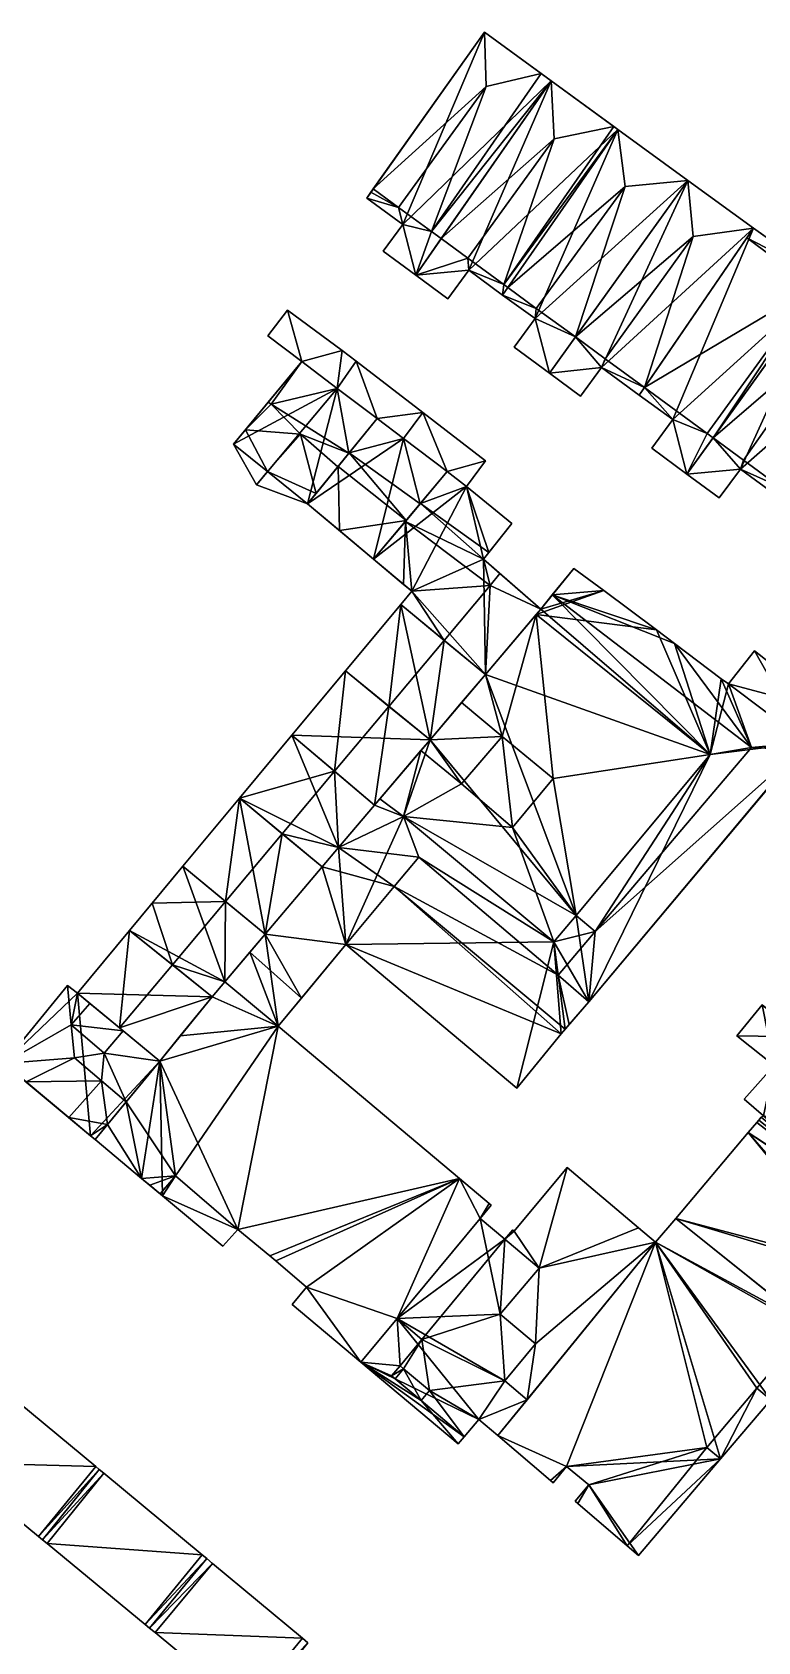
# Model space of a CAD drawing. Header units: inches. Extents: x 92123 to 92822, y 437993 to 438384.
# Drawn here: x 92317.2 to 92360.8, y 438286.9 to 438383.5 of the extents above; entities that cross this region are included whole.
import ezdxf

# ---------------------------------------------------------------- set-up
doc = ezdxf.new("R2010")
doc.units = ezdxf.units.IN
doc.header["$MEASUREMENT"] = 0
doc.layers.add('9200_4380_building', color=10, linetype='Continuous')

msp = doc.modelspace()

# ---------------------------------------------------------------- meshes
at = {"layer": '9200_4380_building'}
mesh = msp.add_polyface(dxfattribs=at)
corners = [(92341.178, 438371.555, 10.157), (92341.75, 438371.137, 10.157), (92348.352, 438380.619, 10.157), (92347.765, 438381.047, 10.157), (92337.672, 438374.123, 9.167), (92344.35, 438383.535, 10.132), (92344.35, 438383.535, -2.312), (92337.672, 438374.123, 10.049), (92337.28, 438373.57, -2.312), (92337.28, 438373.57, 9.167), (92337.528, 438373.919, 9.167), (92339.44, 438371.99, 9.167), (92339.44, 438371.99, -2.312), (92338.26, 438370.38, -2.312), (92338.26, 438370.38, 9.167), (92340.22, 438368.94, 9.167), (92340.22, 438368.94, -2.312), (92341.75, 438371.137, 9.167), (92348.352, 438380.619, -2.312), (92339.194, 438373.005, 9.167), (92339.194, 438373.005, 12.307), (92341.178, 438371.555, 9.167), (92344.455, 438380.278, 12.307)]
mesh.append_faces([[corners[k] for k in face] for face in [(21, 15, 17), (21, 11, 15), (15, 11, 14), (21, 19, 11), (4, 10, 19), (19, 9, 11), (10, 9, 19), (12, 18, 16), (8, 6, 12), (6, 18, 12), (16, 13, 12), (3, 5, 22), (22, 20, 0), (3, 22, 0), (22, 7, 20), (22, 5, 7), (0, 20, 19), (0, 19, 21), (1, 0, 17), (0, 21, 17), (20, 7, 19), (7, 4, 19), (6, 3, 18), (3, 2, 18), (5, 3, 6), (2, 1, 17), (2, 17, 18), (18, 17, 16), (16, 17, 15), (15, 14, 13), (15, 13, 16), (12, 13, 11), (13, 14, 11), (11, 9, 8), (11, 8, 12), (8, 4, 6), (8, 10, 4), (8, 9, 10), (4, 7, 5), (4, 5, 6), (3, 0, 2), (0, 1, 2)]])
mesh = msp.add_polyface(dxfattribs=at)
corners = [(92345.521, 438368.374, 10.157), (92345.755, 438368.203, 10.157), (92352.368, 438377.693, 10.157), (92352.134, 438377.864, 10.157), (92340.22, 438368.94, 9.167), (92341.75, 438371.137, 9.167), (92340.22, 438368.94, -2.246), (92341.75, 438371.137, 10.157), (92348.352, 438380.619, 10.157), (92348.352, 438380.619, -2.246), (92342.16, 438367.52, -2.246), (92342.16, 438367.52, 9.167), (92343.41, 438369.24, 9.167), (92343.41, 438369.24, -2.246), (92345.44, 438367.75, 9.167), (92345.44, 438367.75, -2.246), (92345.755, 438368.203, 9.167), (92352.368, 438377.693, -2.246), (92343.344, 438369.969, 9.167), (92343.344, 438369.969, 12.507), (92345.521, 438368.374, 9.167), (92348.536, 438377.123, 12.507), (92352.134, 438377.864, 10.157)]
mesh.append_faces([[corners[k] for k in face] for face in [(20, 14, 16), (18, 4, 12), (18, 12, 20), (20, 12, 14), (5, 4, 18), (4, 11, 12), (17, 15, 13), (17, 13, 9), (9, 13, 6), (6, 13, 10), (3, 8, 21), (21, 19, 0), (22, 21, 0), (21, 8, 7), (21, 7, 19), (0, 19, 18), (0, 18, 20), (1, 0, 20), (1, 20, 16), (19, 7, 18), (7, 5, 18), (9, 3, 17), (3, 2, 17), (8, 3, 9), (2, 1, 16), (2, 16, 17), (17, 16, 15), (15, 16, 14), (14, 12, 13), (14, 13, 15), (12, 11, 10), (12, 10, 13), (11, 4, 10), (4, 6, 10), (6, 5, 9), (5, 8, 9), (7, 8, 5), (4, 5, 6), (3, 0, 2), (0, 1, 2)]])
mesh = msp.add_polyface(dxfattribs=at)
corners = [(92352.8, 438374.276, 12.307), (92349.813, 438365.23, 10.157), (92356.579, 438374.624, 10.157), (92347.468, 438366.948, 12.307), (92345.44, 438367.75, 9.167), (92345.755, 438368.203, 9.167), (92345.44, 438367.75, -2.321), (92345.755, 438368.203, 10.157), (92352.368, 438377.693, 10.157), (92352.368, 438377.693, -2.321), (92347.39, 438366.33, -2.321), (92347.39, 438366.33, 9.167), (92346.13, 438364.61, 9.167), (92346.13, 438364.61, -2.321), (92348.25, 438363.06, 9.167), (92348.25, 438363.06, -2.321), (92349.813, 438365.23, 9.167), (92356.579, 438374.624, -2.321), (92356.579, 438374.624, 10.157), (92347.468, 438366.948, 9.167)]
mesh.append_faces([[corners[k] for k in face] for face in [(10, 17, 15), (6, 9, 10), (9, 17, 10), (15, 13, 10), (11, 12, 14), (19, 4, 11), (16, 11, 14), (5, 4, 19), (11, 16, 19), (18, 8, 0), (0, 8, 7), (0, 7, 3), (1, 3, 19), (1, 19, 16), (3, 7, 19), (7, 5, 19), (17, 9, 8), (17, 8, 18), (18, 1, 16), (18, 16, 17), (17, 16, 15), (15, 16, 14), (14, 12, 13), (14, 13, 15), (10, 13, 12), (10, 12, 11), (11, 4, 10), (4, 6, 10), (6, 5, 9), (5, 8, 9), (7, 8, 5), (4, 5, 6), (0, 3, 1), (0, 1, 2)]])
mesh = msp.add_polyface(dxfattribs=at)
corners = [(92351.39, 438363.4, 9.167), (92353.96, 438362.193, 9.167), (92351.612, 438363.913, 9.167), (92348.25, 438363.06, 9.167), (92350.13, 438361.68, 9.167), (92349.813, 438365.23, 9.167), (92353.65, 438361.74, 9.167), (92348.25, 438363.06, -2.321), (92349.813, 438365.23, 10.157), (92356.579, 438374.624, 10.157), (92356.579, 438374.624, -2.321), (92350.13, 438361.68, -2.321), (92351.39, 438363.4, -2.321), (92353.65, 438361.74, -2.321), (92360.51, 438371.76, -2.321), (92360.51, 438371.76, 10.157), (92353.96, 438362.193, 10.157), (92351.612, 438363.913, 12.507), (92356.884, 438371.256, 12.507)]
mesh.append_faces([[corners[k] for k in face] for face in [(14, 13, 12), (14, 12, 10), (10, 12, 7), (7, 12, 11), (15, 9, 18), (9, 8, 18), (8, 17, 18), (15, 18, 16), (18, 17, 16), (17, 8, 2), (8, 5, 2), (16, 17, 2), (16, 2, 1), (14, 10, 15), (10, 9, 15), (15, 16, 1), (15, 1, 14), (14, 1, 13), (13, 1, 6), (6, 0, 13), (0, 12, 13), (0, 4, 12), (4, 11, 12), (4, 3, 11), (3, 7, 11), (7, 5, 10), (5, 9, 10), (8, 9, 5), (3, 5, 7), (5, 0, 2), (0, 6, 1), (5, 3, 0), (3, 4, 0), (0, 1, 2)]])
mesh = msp.add_polyface(dxfattribs=at)
corners = [(92356.52, 438356.99, 9.167), (92358.087, 438359.17, 9.167), (92357.724, 438359.436, 9.167), (92353.96, 438362.193, 9.167), (92353.65, 438361.74, 9.167), (92355.66, 438360.27, 9.167), (92354.4, 438358.55, 9.167), (92353.65, 438361.74, -2.108), (92360.12, 438371.191, 12.207), (92360.51, 438371.76, 10.407), (92353.96, 438362.193, 12.207), (92360.51, 438371.76, -2.108), (92355.66, 438360.27, -2.108), (92354.4, 438358.55, -2.108), (92356.52, 438356.99, -2.108), (92364.9, 438368.65, -2.108), (92364.9, 438368.65, 10.307), (92358.087, 438359.17, 10.307), (92364.598, 438368.864, 10.407), (92357.724, 438359.436, 12.207), (92364.126, 438368.216, 12.207)]
mesh.append_faces([[corners[k] for k in face] for face in [(12, 15, 14), (7, 11, 12), (11, 15, 12), (14, 13, 12), (8, 10, 20), (10, 19, 20), (18, 9, 8), (18, 8, 20), (16, 20, 17), (16, 18, 20), (20, 19, 17), (19, 10, 3), (19, 3, 2), (17, 19, 2), (17, 2, 1), (9, 18, 11), (18, 16, 15), (18, 15, 11), (16, 17, 1), (16, 1, 15), (15, 1, 14), (14, 1, 0), (0, 6, 14), (6, 13, 14), (12, 13, 5), (13, 6, 5), (5, 4, 12), (4, 7, 12), (11, 7, 3), (11, 3, 9), (10, 8, 3), (3, 8, 9), (7, 4, 3), (5, 6, 0), (2, 3, 5), (2, 5, 0), (3, 4, 5), (0, 1, 2)]])
mesh = msp.add_polyface(dxfattribs=at)
corners = [(92356.52, 438356.99, 9.167), (92358.46, 438355.57, 9.167), (92359.73, 438357.29, 9.167), (92362.089, 438356.238, 9.167), (92359.907, 438357.837, 9.167), (92358.087, 438359.17, 9.167), (92362.05, 438355.59, 9.167), (92362.368, 438356.034, 9.167), (92356.52, 438356.99, -2.094), (92358.087, 438359.17, 10.307), (92364.9, 438368.65, 10.307), (92364.9, 438368.65, -2.094), (92358.46, 438355.57, -2.094), (92359.73, 438357.29, -2.094), (92362.05, 438355.59, -2.094), (92368.962, 438365.252, 10.751), (92362.368, 438356.034, 10.752), (92369.19, 438365.57, -2.094), (92369.19, 438365.57, 10.407), (92368.911, 438365.771, 10.407), (92359.907, 438357.837, 12.857), (92362.089, 438356.238, 10.407), (92365.072, 438365.179, 12.857), (92368.911, 438365.771, 10.407), (92368.911, 438365.771, 10.407)]
mesh.append_faces([[corners[k] for k in face] for face in [(22, 20, 21), (22, 21, 24), (17, 14, 13), (17, 13, 11), (11, 13, 8), (8, 13, 12), (24, 21, 15), (21, 16, 15), (18, 23, 15), (19, 10, 22), (22, 9, 20), (22, 10, 9), (21, 20, 4), (21, 4, 3), (16, 21, 7), (21, 3, 7), (20, 9, 4), (9, 5, 4), (11, 19, 17), (19, 18, 17), (10, 19, 11), (7, 18, 15), (7, 17, 18), (6, 14, 7), (14, 17, 7), (15, 16, 7), (6, 2, 13), (6, 13, 14), (2, 1, 12), (2, 12, 13), (1, 0, 8), (1, 8, 12), (8, 5, 11), (5, 10, 11), (9, 10, 5), (0, 5, 8), (3, 6, 7), (5, 2, 4), (3, 2, 6), (5, 0, 2), (2, 3, 4), (0, 1, 2)]])
mesh = msp.add_polyface(dxfattribs=at)
corners = [(92331.34, 438365.3, 0.496), (92333.37, 438363.76, 0.496), (92332.51, 438366.83, 0.496), (92335.51, 438362.14, 0.496), (92335.81, 438364.42, 0.496), (92336.65, 438363.78, 0.496), (92332.51, 438366.83, -2.433), (92333.37, 438363.76, -2.433), (92331.34, 438365.3, -2.433), (92335.81, 438364.42, -2.433), (92335.51, 438362.14, -2.433), (92336.65, 438363.78, -2.433)]
mesh.append_faces([[corners[k] for k in face] for face in [(9, 6, 2), (9, 2, 4), (11, 9, 4), (11, 4, 5), (5, 3, 11), (3, 10, 11), (3, 1, 10), (1, 7, 10), (1, 0, 7), (0, 8, 7), (6, 8, 0), (6, 0, 2), (11, 10, 9), (6, 9, 7), (9, 10, 7), (6, 7, 8), (3, 5, 4), (2, 1, 4), (1, 3, 4), (0, 1, 2)]])
mesh = msp.add_polyface(dxfattribs=at)
corners = [(92331.528, 438361.193, 7.482), (92329.986, 438359.648, 5.251), (92333.294, 438359.388, 7.111), (92331.36, 438361.317, 7.48), (92337.91, 438360.33, -2.058), (92337.91, 438360.33, 3.828), (92333.72, 438355.21, 2.404), (92334.232, 438355.835, 5.044), (92333.72, 438355.21, 5.054), (92333.72, 438355.21, -2.058), (92336.211, 438358.254, 7.041), (92335.539, 438357.433, 7.111), (92329.28, 438358.79, -2.058), (92329.28, 438358.79, 2.404), (92333.37, 438363.76, -2.058), (92329.28, 438358.79, 5.274), (92333.37, 438363.76, 3.693), (92330.65, 438356.34, -2.058), (92330.65, 438356.34, 2.404), (92335.51, 438362.14, 3.76), (92335.51, 438362.14, -2.058), (92331.307, 438357.156, 2.404), (92331.307, 438357.156, 7.454), (92336.211, 438358.254, 7.041)]
mesh.append_faces([[corners[k] for k in face] for face in [(11, 2, 7), (17, 20, 9), (12, 14, 20), (20, 4, 9), (12, 20, 17), (21, 13, 18), (21, 18, 6), (5, 19, 10), (0, 19, 16), (10, 19, 0), (0, 16, 3), (23, 0, 2), (23, 2, 11), (7, 2, 22), (7, 22, 8), (2, 1, 22), (22, 1, 15), (8, 22, 21), (8, 21, 6), (22, 15, 21), (15, 13, 21), (20, 14, 16), (20, 16, 19), (4, 20, 19), (4, 19, 5), (6, 18, 9), (18, 17, 9), (18, 13, 17), (13, 12, 17), (13, 1, 16), (1, 3, 16), (14, 13, 16), (13, 15, 1), (12, 13, 14), (11, 7, 10), (10, 7, 5), (5, 7, 6), (4, 6, 9), (6, 7, 8), (4, 5, 6), (0, 3, 1), (0, 1, 2)]])
mesh = msp.add_polyface(dxfattribs=at)
corners = [(92335.51, 438362.14, 0.496), (92337.91, 438360.33, 0.496), (92336.65, 438363.78, 0.496), (92339.49, 438359.13, 0.496), (92340.64, 438360.7, 0.496), (92340.64, 438360.7, -2.235), (92337.91, 438360.33, -2.235), (92336.65, 438363.78, -2.235), (92335.51, 438362.14, -2.235), (92339.49, 438359.13, -2.235)]
mesh.append_faces([[corners[k] for k in face] for face in [(5, 7, 2), (5, 2, 4), (4, 3, 9), (4, 9, 5), (3, 1, 9), (1, 6, 9), (1, 0, 8), (1, 8, 6), (7, 8, 0), (7, 0, 2), (9, 6, 5), (7, 6, 8), (5, 6, 7), (2, 1, 4), (1, 3, 4), (0, 1, 2)]])
mesh = msp.add_polyface(dxfattribs=at)
corners = [(92339.49, 438359.13, -1.981), (92342.11, 438357.14, -1.981), (92337.69, 438351.88, -1.981), (92337.91, 438360.33, -1.981), (92333.72, 438355.21, -1.981), (92335.645, 438353.596, 4.192), (92333.72, 438355.21, 4.238), (92337.69, 438351.88, 4.144), (92342.11, 438357.14, 4.016), (92339.653, 438354.216, 7.105), (92340.484, 438355.205, 7.072), (92339.49, 438359.13, 3.88), (92337.91, 438360.33, 3.798), (92335.558, 438357.456, 7.055), (92336.22, 438358.264, 7.028)]
mesh.append_faces([[corners[k] for k in face] for face in [(6, 5, 13), (5, 7, 9), (5, 9, 13), (10, 14, 9), (14, 13, 9), (14, 10, 11), (10, 8, 11), (14, 11, 12), (14, 12, 13), (6, 12, 4), (13, 12, 6), (12, 3, 4), (0, 3, 12), (0, 12, 11), (1, 0, 11), (1, 11, 8), (8, 10, 9), (2, 1, 8), (2, 8, 7), (8, 9, 7), (7, 5, 2), (4, 5, 6), (2, 5, 4), (4, 0, 2), (3, 0, 4), (0, 1, 2)]])
mesh = msp.add_polyface(dxfattribs=at)
corners = [(92339.49, 438359.13, 0.496), (92342.11, 438357.14, 0.496), (92340.64, 438360.7, 0.496), (92343.28, 438356.25, 0.496), (92344.412, 438357.786, 0.496), (92344.412, 438357.786, -2.235), (92342.11, 438357.14, -2.235), (92340.64, 438360.7, -2.235), (92339.49, 438359.13, -2.235), (92343.28, 438356.25, -2.235)]
mesh.append_faces([[corners[k] for k in face] for face in [(5, 7, 4), (7, 2, 4), (4, 3, 9), (4, 9, 5), (3, 1, 9), (1, 6, 9), (1, 0, 6), (0, 8, 6), (7, 8, 2), (8, 0, 2), (9, 6, 5), (7, 6, 8), (5, 6, 7), (2, 1, 4), (1, 3, 4), (0, 1, 2)]])
mesh = msp.add_polyface(dxfattribs=at)
corners = [(92340.505, 438355.23, 7.039), (92343.28, 438356.25, 4.05), (92342.11, 438357.14, 3.985), (92344.617, 438352.291, 7.076), (92346.004, 438354.032, 4.347), (92344.29, 438351.88, 7.046), (92346.004, 438354.032, -1.871), (92344.29, 438351.88, -1.871), (92343.28, 438356.25, -1.871), (92342.11, 438357.14, -1.871), (92337.69, 438351.88, -1.871), (92339.599, 438354.151, 7.039), (92337.69, 438351.88, 4.132), (92339.489, 438350.372, 4.078), (92339.98, 438349.96, -1.871), (92339.98, 438349.96, 3.945), (92339.321, 438349.169, 3.872), (92339.321, 438349.169, -1.871), (92344.41, 438344.96, 3.721), (92341.937, 438347.006, 7.173), (92344.41, 438344.96, -1.871), (92347.73, 438348.88, 3.605), (92347.73, 438348.88, -1.871), (92345.269, 438351.026, 7.126), (92344.692, 438350.292, 7.114)]
mesh.append_faces([[corners[k] for k in face] for face in [(23, 24, 21), (18, 24, 19), (21, 24, 18), (8, 6, 7), (9, 8, 10), (10, 8, 14), (8, 7, 14), (17, 14, 20), (14, 7, 20), (7, 22, 20), (24, 15, 19), (19, 15, 16), (24, 11, 15), (15, 11, 13), (11, 12, 13), (24, 5, 11), (3, 0, 5), (5, 0, 11), (23, 5, 24), (5, 21, 7), (23, 21, 5), (21, 22, 7), (21, 18, 20), (21, 20, 22), (17, 18, 16), (20, 18, 17), (18, 19, 16), (14, 17, 16), (14, 16, 15), (10, 14, 13), (14, 15, 13), (10, 13, 12), (0, 2, 11), (12, 2, 10), (11, 2, 12), (2, 9, 10), (8, 9, 2), (8, 2, 1), (6, 8, 1), (6, 1, 4), (7, 4, 5), (6, 4, 7), (4, 3, 5), (0, 3, 1), (3, 4, 1), (0, 1, 2)]])
mesh = msp.add_polyface(dxfattribs=at)
corners = [(92363.69, 438340.88, 0.433), (92359.016, 438344.39, 0.462), (92360.389, 438340.565, 1.045), (92355.76, 438346.82, 0.555), (92348.424, 438349.734, 1.068), (92358.582, 438344.706, 0.475), (92354.69, 438347.64, 0.557), (92351.53, 438350, 0.576), (92349.724, 438351.332, 0.587), (92363.307, 438340.423, 0.556), (92331.95, 438323.83, 1.794), (92328.75, 438326.5, -2.212), (92331.95, 438323.83, -2.212), (92328.75, 438326.5, 1.799), (92336.02, 438328.73, 1.489), (92336.02, 438328.73, -2.212), (92346.29, 438320.11, -2.212), (92346.29, 438320.11, 1.489), (92348.96, 438323.38, -2.212), (92348.96, 438323.38, 1.53), (92349.199, 438323.653, 0.467), (92349.199, 438323.653, 1.533), (92349.445, 438323.935, 0.525), (92350.63, 438325.29, -2.212), (92350.63, 438325.29, 0.451), (92363.69, 438340.88, -2.212), (92365.172, 438342.762, 0.038), (92365.172, 438342.762, -2.212), (92360.57, 438346.371, -2.212), (92360.57, 438346.371, 0.096), (92359.016, 438344.39, -2.212), (92358.582, 438344.706, -2.212), (92355.76, 438346.82, -2.212), (92354.69, 438347.64, -2.212), (92351.53, 438350, -2.212), (92349.724, 438351.332, -2.212), (92347.73, 438348.88, -2.212), (92347.73, 438348.88, 1.955), (92348.424, 438349.734, 1.955), (92347.455, 438348.555, -2.212), (92347.455, 438348.555, 1.955), (92338.074, 438337.491, -2.212), (92337.75, 438337.11, 1.955), (92338.074, 438337.491, 1.955), (92337.75, 438337.11, -2.212), (92335.59, 438334.57, -2.212), (92335.59, 438334.57, 1.955), (92334.6, 438333.4, -2.212), (92334.6, 438333.4, 1.955), (92331.18, 438329.37, 1.955), (92331.18, 438329.37, -2.212), (92330.258, 438328.281, 1.792), (92330.258, 438328.281, 1.955), (92360.389, 438340.565, 1.955), (92351.008, 438329.518, 1.058), (92351.008, 438329.518, 1.955), (92348.79, 438326.907, 1.069), (92348.79, 438326.907, 1.955), (92340.407, 438333.992, 1.103), (92340.407, 438333.992, 1.955), (92336.02, 438328.73, 1.955), (92333.353, 438325.519, 1.955), (92333.353, 438325.519, 1.788), (92338.929, 438332.219, 1.955), (92338.929, 438332.219, 1.533), (92338.929, 438332.219, 0.511), (92348.527, 438328.893, -2.212), (92349.853, 438330.482, -2.212), (92339.489, 438336.432, -2.212), (92357.918, 438340.151, -2.212), (92357.918, 438340.151, 1.955), (92349.853, 438330.482, 1.955), (92348.527, 438328.893, 1.955), (92339.489, 438336.432, 1.955)]
mesh.append_faces([[corners[k] for k in face] for face in [(62, 51, 10), (51, 13, 10), (14, 19, 64), (17, 19, 14), (19, 21, 64), (26, 29, 1), (26, 1, 0), (59, 57, 72), (73, 46, 59), (73, 59, 72), (59, 46, 63), (72, 55, 71), (48, 49, 60), (49, 52, 61), (60, 49, 61), (63, 46, 48), (60, 63, 48), (73, 42, 46), (55, 72, 57), (43, 42, 73), (38, 70, 53), (71, 55, 70), (37, 40, 70), (70, 55, 53), (37, 70, 38), (68, 41, 43), (68, 43, 73), (66, 68, 73), (66, 73, 72), (67, 66, 72), (67, 72, 71), (69, 67, 70), (67, 71, 70), (70, 40, 69), (40, 39, 69), (20, 56, 65), (56, 58, 65), (22, 56, 20), (9, 54, 24), (54, 56, 24), (24, 56, 22), (9, 2, 54), (33, 39, 34), (39, 36, 34), (69, 39, 33), (30, 25, 69), (69, 25, 23), (23, 18, 66), (30, 69, 31), (32, 31, 69), (32, 69, 33), (68, 66, 15), (41, 68, 44), (44, 68, 45), (15, 50, 47), (12, 11, 50), (36, 35, 34), (45, 15, 47), (15, 12, 50), (66, 18, 16), (67, 69, 23), (28, 25, 30), (28, 27, 25), (15, 45, 68), (66, 67, 23), (66, 16, 15), (61, 52, 51), (61, 51, 62), (20, 65, 21), (65, 64, 21), (63, 60, 64), (60, 14, 64), (65, 58, 64), (58, 59, 64), (59, 63, 64), (62, 15, 14), (62, 14, 60), (10, 12, 62), (12, 15, 62), (60, 61, 62), (57, 59, 58), (57, 58, 56), (55, 57, 56), (55, 56, 54), (53, 55, 54), (53, 54, 2), (2, 4, 53), (4, 38, 53), (11, 51, 50), (51, 49, 50), (52, 49, 51), (13, 51, 11), (47, 50, 49), (47, 49, 48), (45, 47, 46), (47, 48, 46), (44, 45, 42), (45, 46, 42), (41, 44, 42), (41, 42, 43), (36, 39, 37), (39, 40, 37), (37, 4, 36), (37, 38, 4), (4, 8, 35), (4, 35, 36), (34, 35, 7), (35, 8, 7), (33, 34, 6), (34, 7, 6), (32, 33, 3), (33, 6, 3), (31, 32, 5), (32, 3, 5), (30, 31, 1), (31, 5, 1), (28, 30, 29), (30, 1, 29), (27, 28, 26), (28, 29, 26), (26, 0, 25), (26, 25, 27), (23, 25, 9), (25, 0, 9), (23, 9, 24), (23, 22, 18), (22, 20, 18), (22, 23, 24), (18, 20, 19), (19, 20, 21), (19, 17, 18), (17, 16, 18), (17, 14, 16), (14, 15, 16), (10, 13, 11), (10, 11, 12), (0, 2, 9), (2, 5, 3), (7, 8, 4), (6, 7, 4), (3, 6, 4), (2, 1, 5), (2, 3, 4), (0, 1, 2)]])
mesh = msp.add_polyface(dxfattribs=at)
corners = [(92341.08, 438341.03, -1.401), (92339.321, 438349.169, -1.401), (92344.41, 438344.96, -1.401), (92336, 438345.18, -1.401), (92341.08, 438341.03, 3.818), (92338.615, 438343.043, 7.188), (92336, 438345.18, 3.826), (92344.41, 438344.96, 3.721), (92341.937, 438347.006, 7.173), (92339.321, 438349.169, 3.872)]
mesh.append_faces([[corners[k] for k in face] for face in [(8, 5, 4), (8, 4, 7), (9, 6, 5), (9, 5, 8), (1, 3, 6), (1, 6, 9), (9, 7, 1), (8, 7, 9), (7, 2, 1), (7, 4, 0), (7, 0, 2), (3, 4, 6), (0, 4, 3), (4, 5, 6), (0, 3, 1), (0, 1, 2)]])
mesh = msp.add_polyface(dxfattribs=at)
corners = [(92338.074, 438337.491, 1.955), (92338.074, 438337.491, -2.212), (92339.489, 438336.432, -2.212), (92339.489, 438336.432, 1.955), (92340.53, 438340.382, 4.513), (92341.08, 438341.03, 6.989), (92341.08, 438341.03, -2.212), (92340.53, 438340.382, 6.991), (92338.074, 438337.491, 4.533), (92347.455, 438348.555, 1.955), (92347.455, 438348.555, -2.212), (92344.41, 438344.96, -2.212), (92347.455, 438348.555, 4.459), (92344.41, 438344.96, 4.483), (92342.976, 438343.268, 4.494), (92342.976, 438343.268, 6.981), (92357.918, 438340.151, 1.955), (92357.918, 438340.151, 4.535), (92339.489, 438336.432, 4.542), (92349.853, 438330.482, 1.955), (92349.853, 438330.482, 4.599), (92348.527, 438328.893, 1.955), (92348.527, 438328.893, 4.61), (92345.41, 438341.237, 6.978), (92348.489, 438338.702, 4.535), (92345.41, 438341.237, 4.512), (92345.41, 438341.237, 7.373), (92348.489, 438338.702, 7.391), (92346.038, 438335.764, 7.367), (92342.97, 438338.387, 7.35), (92342.97, 438338.387, 6.987), (92346.038, 438335.764, 4.555), (92342.97, 438338.387, 4.531), (92349.853, 438330.482, -2.212), (92348.527, 438328.893, -2.212), (92357.918, 438340.151, -2.212)]
mesh.append_faces([[corners[k] for k in face] for face in [(27, 26, 28), (26, 29, 28), (5, 30, 23), (7, 30, 5), (23, 15, 5), (14, 25, 13), (13, 25, 12), (24, 20, 17), (24, 31, 20), (31, 32, 18), (31, 18, 22), (18, 32, 4), (8, 18, 4), (20, 31, 22), (24, 12, 25), (17, 12, 24), (35, 10, 9), (35, 9, 16), (16, 19, 33), (16, 33, 35), (19, 21, 33), (21, 34, 33), (21, 3, 34), (3, 2, 34), (35, 33, 11), (35, 11, 10), (11, 33, 6), (6, 2, 1), (2, 33, 34), (6, 33, 2), (23, 30, 29), (23, 29, 26), (27, 28, 24), (28, 31, 24), (30, 7, 32), (7, 4, 32), (32, 31, 30), (31, 28, 30), (28, 29, 30), (25, 14, 15), (25, 15, 23), (23, 27, 24), (26, 27, 23), (23, 24, 25), (22, 18, 21), (18, 3, 21), (20, 22, 21), (20, 21, 19), (17, 20, 19), (17, 19, 16), (18, 8, 3), (8, 0, 3), (16, 9, 12), (16, 12, 17), (5, 15, 14), (5, 14, 6), (14, 13, 11), (14, 11, 6), (13, 9, 11), (12, 9, 13), (9, 10, 11), (0, 8, 4), (0, 4, 6), (1, 0, 6), (4, 7, 5), (4, 5, 6), (3, 0, 2), (0, 1, 2)]])
mesh = msp.add_polyface(dxfattribs=at)
corners = [(92332.78, 438341.31, -1.7), (92336, 438345.18, -1.7), (92341.08, 438341.03, -1.7), (92337.75, 438337.11, -1.7), (92332.78, 438341.31, 3.833), (92336, 438345.18, 3.826), (92337.75, 438337.11, 3.769), (92335.345, 438339.142, 7.154), (92341.08, 438341.03, 3.818), (92338.615, 438343.043, 7.188)]
mesh.append_faces([[corners[k] for k in face] for face in [(9, 7, 6), (9, 6, 8), (5, 4, 7), (5, 7, 9), (5, 8, 1), (9, 8, 5), (8, 2, 1), (8, 6, 2), (6, 3, 2), (0, 6, 4), (3, 6, 0), (6, 7, 4), (1, 0, 5), (0, 4, 5), (3, 0, 2), (0, 1, 2)]])
mesh = msp.add_polyface(dxfattribs=at)
corners = [(92335.59, 438334.57, -1.835), (92334.6, 438333.4, -1.835), (92329.64, 438337.53, -1.835), (92337.75, 438337.11, -1.835), (92332.78, 438341.31, -1.835), (92329.64, 438337.53, 3.917), (92332.78, 438341.31, 3.833), (92334.6, 438333.4, 3.795), (92332.204, 438335.395, 7.193), (92335.59, 438334.57, 3.761), (92337.75, 438337.11, 3.769), (92335.345, 438339.142, 7.154)]
mesh.append_faces([[corners[k] for k in face] for face in [(6, 5, 11), (5, 8, 11), (10, 11, 9), (9, 11, 8), (9, 8, 7), (6, 10, 4), (11, 10, 6), (10, 3, 4), (10, 9, 3), (9, 0, 3), (9, 7, 1), (9, 1, 0), (2, 7, 5), (1, 7, 2), (7, 8, 5), (4, 2, 6), (2, 5, 6), (4, 0, 2), (3, 0, 4), (0, 1, 2)]])
mesh = msp.add_polyface(dxfattribs=at)
corners = [(92331.18, 438329.37, -1.763), (92329.64, 438337.53, -1.763), (92334.6, 438333.4, -1.763), (92326.24, 438333.44, -1.763), (92326.24, 438333.44, 3.962), (92329.64, 438337.53, 3.917), (92331.18, 438329.37, 3.747), (92328.798, 438331.332, 7.178), (92334.6, 438333.4, 3.795), (92332.204, 438335.395, 7.193)]
mesh.append_faces([[corners[k] for k in face] for face in [(9, 7, 6), (9, 6, 8), (5, 4, 7), (5, 7, 9), (5, 8, 1), (9, 8, 5), (8, 2, 1), (8, 6, 2), (6, 0, 2), (3, 6, 4), (0, 6, 3), (6, 7, 4), (1, 3, 5), (3, 4, 5), (0, 3, 1), (0, 1, 2)]])
mesh = msp.add_polyface(dxfattribs=at)
corners = [(92328.75, 438326.5, -1.536), (92328, 438325.59, -1.536), (92323.03, 438329.59, -1.536), (92331.18, 438329.37, -1.536), (92326.24, 438333.44, -1.536), (92324.396, 438331.228, 3.971), (92326.24, 438333.44, 3.962), (92323.03, 438329.59, 3.978), (92328, 438325.59, 3.821), (92325.602, 438327.52, 7.19), (92328.75, 438326.5, 3.793), (92331.18, 438329.37, 3.747), (92328.798, 438331.332, 7.178)]
mesh.append_faces([[corners[k] for k in face] for face in [(5, 9, 12), (7, 9, 5), (12, 6, 5), (12, 9, 10), (11, 12, 10), (10, 9, 8), (6, 11, 4), (12, 11, 6), (11, 3, 4), (11, 10, 0), (11, 0, 3), (10, 8, 1), (10, 1, 0), (2, 8, 7), (1, 8, 2), (8, 9, 7), (7, 5, 2), (5, 6, 4), (5, 4, 2), (4, 0, 2), (3, 0, 4), (0, 1, 2)]])
mesh = msp.add_polyface(dxfattribs=at)
corners = [(92319.9, 438325.82, -1.062), (92323.03, 438329.59, -1.062), (92328, 438325.59, -1.062), (92324.84, 438321.74, -1.062), (92319.9, 438325.82, 3.91), (92323.03, 438329.59, 3.978), (92324.84, 438321.74, 3.784), (92322.427, 438323.733, 7.164), (92328, 438325.59, 3.821), (92325.602, 438327.52, 7.19)]
mesh.append_faces([[corners[k] for k in face] for face in [(9, 7, 8), (7, 6, 8), (5, 4, 7), (5, 7, 9), (5, 8, 1), (9, 8, 5), (8, 2, 1), (8, 6, 2), (6, 3, 2), (0, 6, 4), (3, 6, 0), (6, 7, 4), (1, 0, 4), (1, 4, 5), (3, 0, 2), (0, 1, 2)]])
mesh = msp.add_polyface(dxfattribs=at)
corners = [(92319.53, 438323.914, 8.93), (92315.48, 438321.6, 7.347), (92319.714, 438321.938, 10.308), (92319.31, 438326.28, 7.281), (92320.645, 438325.205, 8.876), (92320.645, 438325.205, 7.348), (92319.53, 438323.914, 8.93), (92322.654, 438323.545, 8.93), (92321.502, 438322.211, 8.984), (92322.654, 438323.545, 7.402), (92324.84, 438321.74, 7.255), (92324.84, 438321.74, -1.152), (92319.9, 438325.82, 7.278), (92319.9, 438325.82, -1.152), (92319.31, 438326.28, -1.152), (92319.31, 438326.28, 7.281), (92315.48, 438321.6, -1.152), (92320.682, 438317.252, -1.152), (92316.81, 438320.488, 7.336), (92320.682, 438317.252, 8.833), (92319.381, 438318.34, 10.367), (92320.96, 438317.02, 8.506), (92320.96, 438317.02, -1.152), (92321.7, 438317.92, 8.474), (92322.824, 438319.288, 10.367), (92321.341, 438320.559, 10.339), (92319.53, 438323.914, 8.93)]
mesh.append_faces([[corners[k] for k in face] for face in [(25, 18, 20), (2, 1, 18), (2, 18, 25), (11, 22, 17), (16, 13, 17), (13, 11, 17), (14, 13, 16), (24, 25, 23), (7, 4, 6), (7, 6, 8), (23, 20, 19), (23, 25, 20), (23, 19, 21), (24, 8, 25), (8, 26, 2), (10, 9, 8), (10, 8, 24), (8, 2, 25), (5, 12, 6), (12, 15, 6), (24, 23, 10), (10, 23, 22), (22, 23, 21), (11, 10, 22), (21, 19, 17), (21, 17, 22), (20, 18, 19), (19, 18, 17), (16, 18, 1), (17, 18, 16), (14, 16, 15), (16, 1, 15), (13, 14, 12), (14, 15, 12), (4, 9, 5), (5, 9, 13), (7, 9, 4), (13, 9, 11), (12, 5, 13), (9, 10, 11), (7, 8, 9), (4, 5, 6), (0, 3, 1), (0, 1, 2)]])
mesh = msp.add_polyface(dxfattribs=at)
corners = [(92325.001, 438313.653, 7.117), (92325.781, 438314.843, 7.117), (92324.862, 438313.769, 7.117), (92328.64, 438310.62, 7.117), (92329.54, 438311.63, 7.117), (92328.75, 438326.5, -1.222), (92328, 438325.59, 10.017), (92328.75, 438326.5, 10.017), (92328, 438325.59, -1.222), (92326.079, 438323.249, 10.017), (92324.84, 438321.74, -1.222), (92324.84, 438321.74, 10.017), (92321.7, 438317.92, 10.017), (92322.824, 438319.288, 10.017), (92320.96, 438317.02, -1.222), (92320.96, 438317.02, 10.017), (92323.752, 438314.693, 10.017), (92323.752, 438314.693, -1.222), (92324.862, 438313.769, 10.017), (92324.252, 438314.277, 10.017), (92325.001, 438313.653, -1.222), (92328.64, 438310.62, -1.222), (92329.54, 438311.63, -1.222), (92332.8, 438307.12, -1.222), (92332.8, 438307.12, 10.017), (92333.669, 438308.151, 10.017), (92333.669, 438308.151, -1.222), (92336.93, 438303.65, -1.222), (92336.93, 438303.65, 10.017), (92339.1, 438306.269, -1.222), (92339.1, 438306.269, 10.017), (92344.084, 438312.286, -1.222), (92344.084, 438312.286, 10.017), (92344.75, 438313.09, -1.222), (92344.75, 438313.09, 10.017), (92331.95, 438323.83, -1.222), (92331.95, 438323.83, 10.017), (92344.642, 438313.181, -1.222), (92344.642, 438313.181, 10.017), (92342.858, 438314.678, 10.017), (92342.858, 438314.678, -1.222), (92325.781, 438314.843, 10.017), (92331.461, 438310.031, 10.017), (92329.54, 438311.63, 10.017), (92331.461, 438310.031, -1.222), (92331.81, 438309.74, 10.017), (92331.81, 438309.74, -1.222)]
mesh.append_faces([[corners[k] for k in face] for face in [(37, 33, 31), (40, 31, 29), (40, 37, 31), (26, 40, 29), (26, 46, 40), (40, 44, 22), (35, 40, 22), (5, 35, 8), (17, 14, 10), (17, 10, 20), (20, 22, 21), (20, 10, 22), (35, 10, 8), (35, 22, 10), (26, 29, 27), (46, 44, 40), (26, 27, 23), (30, 25, 28), (28, 25, 24), (30, 39, 25), (45, 39, 42), (25, 39, 45), (43, 42, 39), (11, 41, 36), (41, 43, 36), (43, 39, 36), (11, 13, 41), (16, 12, 15), (16, 13, 12), (41, 16, 19), (13, 16, 41), (11, 36, 9), (9, 36, 6), (6, 36, 7), (41, 19, 18), (30, 32, 39), (38, 32, 34), (39, 32, 38), (43, 41, 1), (43, 1, 4), (25, 45, 26), (45, 46, 26), (45, 42, 44), (45, 44, 46), (22, 44, 4), (44, 42, 4), (42, 43, 4), (41, 18, 2), (41, 2, 1), (40, 35, 36), (40, 36, 39), (37, 40, 39), (37, 39, 38), (33, 37, 34), (37, 38, 34), (35, 5, 7), (35, 7, 36), (34, 32, 33), (32, 31, 33), (32, 30, 31), (30, 29, 31), (30, 28, 29), (28, 27, 29), (28, 24, 27), (24, 23, 27), (26, 23, 25), (23, 24, 25), (4, 3, 21), (4, 21, 22), (3, 0, 21), (0, 20, 21), (17, 20, 2), (16, 17, 2), (0, 2, 20), (16, 2, 19), (2, 18, 19), (16, 15, 14), (16, 14, 17), (13, 11, 10), (15, 12, 14), (14, 13, 10), (12, 13, 14), (11, 9, 10), (9, 6, 8), (9, 8, 10), (5, 8, 6), (5, 6, 7), (0, 4, 1), (3, 4, 0), (0, 1, 2)]])
mesh = msp.add_polyface(dxfattribs=at)
corners = [(92371.175, 438316.763, 13.467), (92369.305, 438318.306, 10.842), (92369.462, 438314.745, 13.467), (92371.614, 438313.257, 12.467), (92371.614, 438313.257, 10.842), (92370.565, 438314.168, 12.467), (92359.51, 438323.25, -2.145), (92359.51, 438323.25, 9.792), (92361.04, 438325.12, 9.792), (92361.04, 438325.12, -2.145), (92361.76, 438321.47, 9.792), (92361.76, 438321.47, -2.145), (92361.11, 438318.45, 10.842), (92359.96, 438319.45, -2.145), (92361.11, 438318.45, -2.145), (92359.96, 438319.45, 10.842), (92360.98, 438318.36, -2.145), (92360.98, 438318.36, 10.842), (92368.855, 438311.805, 12.467), (92367.748, 438312.726, 13.467), (92366.039, 438314.149, 10.842), (92369.75, 438311.06, -2.145), (92369.75, 438311.06, 12.467), (92370.752, 438312.242, 13.267), (92373.183, 438315.108, 10.842), (92373.183, 438315.108, -2.145), (92363.37, 438323.199, 9.792), (92363.37, 438323.199, 10.842), (92361.76, 438321.47, 13.467), (92368.921, 438313.832, 13.267)]
mesh.append_faces([[corners[k] for k in face] for face in [(2, 20, 19), (23, 29, 18), (23, 18, 22), (3, 5, 23), (5, 29, 23), (21, 16, 14), (25, 21, 14), (9, 25, 11), (6, 9, 11), (25, 14, 11), (14, 13, 11), (26, 8, 7), (26, 7, 10), (5, 2, 29), (0, 2, 5), (24, 5, 4), (2, 19, 29), (29, 19, 18), (24, 0, 5), (2, 28, 20), (20, 28, 12), (20, 12, 17), (28, 15, 12), (2, 1, 28), (1, 27, 28), (26, 10, 27), (10, 28, 27), (15, 10, 13), (28, 10, 15), (10, 11, 13), (26, 27, 1), (25, 1, 24), (25, 9, 26), (25, 26, 1), (1, 0, 24), (9, 8, 26), (25, 4, 21), (24, 4, 25), (22, 4, 23), (21, 4, 22), (4, 3, 23), (20, 22, 18), (20, 21, 22), (17, 16, 20), (16, 21, 20), (18, 19, 20), (14, 16, 12), (16, 17, 12), (12, 15, 13), (12, 13, 14), (10, 7, 6), (10, 6, 11), (9, 6, 8), (6, 7, 8), (3, 4, 5), (0, 1, 2)]])
mesh = msp.add_polyface(dxfattribs=at)
corners = [(92363.89, 438305.865, 9.778), (92361.549, 438301.4, 9.887), (92364.735, 438305.154, 9.835), (92360.72, 438302.097, 9.831), (92360.98, 438318.36, -1.127), (92360.842, 438318.197, 12.719), (92360.98, 438318.36, 12.719), (92360.842, 438318.197, -1.127), (92360.724, 438318.057, 12.719), (92360.724, 438318.057, -1.127), (92360.201, 438317.439, 12.718), (92360.201, 438317.439, -1.127), (92355.84, 438312.29, 12.713), (92355.84, 438312.29, -1.127), (92354.63, 438310.86, 12.712), (92354.63, 438310.86, -1.127), (92345.15, 438299.24, 12.703), (92345.15, 438299.24, -1.127), (92348.319, 438296.537, -1.127), (92348.319, 438296.537, 12.722), (92348.48, 438296.4, -1.127), (92348.48, 438296.4, 12.723), (92349.29, 438297.38, -1.127), (92349.29, 438297.38, 12.724), (92350.62, 438296.28, -1.127), (92350.62, 438296.28, 12.732), (92349.8, 438295.3, 12.732), (92349.8, 438295.3, -1.127), (92349.962, 438295.162, -1.127), (92349.962, 438295.162, 12.733), (92352.935, 438292.626, 9.812), (92352.935, 438292.626, 12.751), (92353.61, 438292.05, -1.127), (92353.61, 438292.05, 9.847), (92358.527, 438297.841, 7.16), (92358.527, 438297.841, 9.879), (92358.527, 438297.841, -1.127), (92361.549, 438301.4, 7.173), (92364.735, 438305.154, 7.113), (92361.549, 438301.4, -1.127), (92364.735, 438305.154, -1.127), (92367.697, 438308.642, 7.113), (92367.77, 438308.728, -1.127), (92367.77, 438308.728, 9.863), (92367.697, 438308.642, 9.863), (92369.75, 438311.06, -1.127), (92369.75, 438311.06, 9.863), (92368.855, 438311.805, 9.863), (92368.855, 438311.805, 12.768), (92360.72, 438302.097, 7.111), (92357.714, 438298.525, 9.837), (92357.714, 438298.525, 7.1), (92363.89, 438305.865, 7.113), (92360.72, 438302.097, 12.759), (92357.714, 438298.525, 12.756), (92366.824, 438309.374, 9.863), (92363.89, 438305.865, 12.763), (92366.824, 438309.374, 12.766), (92366.824, 438309.374, 7.113)]
mesh.append_faces([[corners[k] for k in face] for face in [(55, 43, 47), (43, 46, 47), (44, 43, 55), (58, 52, 41), (52, 38, 41), (50, 30, 35), (30, 33, 35), (49, 51, 34), (49, 34, 37), (11, 45, 42), (7, 4, 45), (9, 7, 45), (13, 11, 42), (15, 13, 40), (39, 15, 40), (18, 17, 22), (20, 18, 22), (15, 22, 17), (11, 9, 45), (15, 36, 22), (22, 36, 24), (24, 36, 32), (42, 40, 13), (32, 28, 24), (28, 27, 24), (39, 36, 15), (53, 56, 14), (31, 54, 25), (54, 53, 14), (29, 31, 25), (26, 29, 25), (16, 23, 14), (23, 54, 14), (23, 25, 54), (19, 21, 23), (16, 19, 23), (14, 56, 12), (12, 56, 57), (10, 12, 57), (48, 10, 57), (48, 5, 8), (48, 8, 10), (6, 5, 48), (44, 55, 41), (55, 58, 41), (48, 57, 47), (57, 55, 47), (54, 31, 50), (31, 30, 50), (56, 53, 3), (56, 3, 0), (58, 55, 0), (52, 58, 0), (55, 57, 56), (55, 56, 0), (49, 3, 50), (51, 49, 50), (3, 53, 50), (53, 54, 50), (38, 52, 0), (38, 0, 2), (34, 51, 50), (34, 50, 35), (1, 3, 37), (3, 49, 37), (6, 48, 47), (6, 47, 4), (47, 46, 45), (47, 45, 4), (46, 43, 45), (43, 42, 45), (43, 44, 41), (43, 41, 42), (42, 41, 40), (40, 41, 38), (37, 34, 39), (34, 36, 39), (39, 38, 37), (39, 40, 38), (38, 2, 37), (2, 1, 37), (32, 34, 33), (36, 34, 32), (34, 35, 33), (33, 30, 32), (28, 30, 29), (32, 30, 28), (30, 31, 29), (29, 26, 28), (26, 27, 28), (24, 27, 26), (24, 26, 25), (25, 23, 24), (23, 22, 24), (23, 21, 22), (21, 20, 22), (21, 19, 20), (19, 18, 20), (19, 16, 18), (16, 17, 18), (15, 17, 16), (15, 16, 14), (13, 15, 14), (13, 14, 12), (11, 13, 12), (11, 12, 10), (9, 11, 10), (9, 10, 8), (7, 9, 8), (7, 8, 5), (4, 7, 5), (4, 5, 6), (0, 3, 1), (0, 1, 2)]])
mesh = msp.add_polyface(dxfattribs=at)
corners = [(92345.302, 438306.529, -1.067), (92345.302, 438306.529, 1.552), (92347.633, 438309.309, 1.552), (92347.633, 438309.309, -1.067), (92346.13, 438311.53, -1.067), (92346.05, 438311.6, 1.552), (92346.13, 438311.53, 1.552), (92346.05, 438311.6, -1.067), (92345.579, 438311.032, 1.552), (92345.579, 438311.032, -1.067), (92354.63, 438310.86, 1.552), (92346.912, 438301.399, -1.067), (92354.63, 438310.86, -1.067), (92346.912, 438301.399, 1.552), (92353.615, 438311.716, 1.552), (92353.615, 438311.716, -1.067), (92349.32, 438315.34, -1.067), (92349.32, 438315.34, 1.552), (92345.566, 438302.528, -1.067), (92347.426, 438304.746, -1.067), (92347.426, 438304.746, 1.552), (92345.566, 438302.528, 1.552)]
mesh.append_faces([[corners[k] for k in face] for face in [(10, 14, 2), (14, 17, 2), (13, 20, 21), (13, 10, 20), (20, 2, 1), (20, 10, 2), (17, 6, 2), (2, 6, 8), (8, 6, 5), (13, 21, 11), (21, 18, 11), (19, 18, 21), (19, 21, 20), (20, 1, 19), (1, 0, 19), (16, 3, 4), (4, 3, 9), (7, 4, 9), (16, 15, 3), (3, 15, 12), (0, 3, 19), (19, 3, 12), (11, 19, 12), (18, 19, 11), (2, 8, 3), (8, 9, 3), (16, 4, 17), (4, 6, 17), (15, 16, 14), (16, 17, 14), (12, 15, 14), (12, 14, 10), (10, 13, 11), (10, 11, 12), (7, 9, 8), (7, 8, 5), (4, 7, 5), (4, 5, 6), (3, 0, 2), (0, 1, 2)]])
mesh = msp.add_polyface(dxfattribs=at)
corners = [(92345.302, 438306.529, 9.975), (92345.302, 438306.529, 1.552), (92347.633, 438309.309, 1.552), (92347.633, 438309.309, 9.975), (92344.01, 438300.2, 9.975), (92343.14, 438299.16, 9.98), (92343.14, 438299.16, 2), (92344.01, 438300.2, -1.067), (92343.14, 438299.16, -1.067), (92346.912, 438301.399, 1.552), (92346.912, 438301.399, 9.975), (92345.15, 438299.24, 9.975), (92346.912, 438301.399, -1.067), (92345.15, 438299.24, -1.067), (92345.579, 438311.032, 1.552), (92345.579, 438311.032, -1.067), (92340.588, 438305.016, -1.067), (92345.579, 438311.032, 2), (92340.588, 438305.016, 2), (92339.28, 438303.44, -1.067), (92339.28, 438303.44, 2), (92338.77, 438302.83, 2), (92338.77, 438302.83, -1.067), (92338.98, 438302.65, 2), (92338.98, 438302.65, -1.067), (92339.492, 438303.263, 2), (92339.492, 438303.263, -1.067), (92341.05, 438301.96, -1.067), (92341.05, 438301.96, 2), (92340.54, 438301.35, -1.067), (92340.54, 438301.35, 2), (92345.579, 438311.032, 9.975), (92344.084, 438312.286, 9.975), (92344.084, 438312.286, 2), (92342.77, 438298.75, 2), (92342.77, 438298.75, 9.98), (92336.93, 438303.65, 9.98), (92336.93, 438303.65, 2), (92339.1, 438306.269, 2), (92339.1, 438306.269, 9.98), (92345.566, 438302.528, -1.067), (92345.302, 438306.529, -1.067), (92347.633, 438309.309, -1.067), (92347.426, 438304.746, -1.067), (92347.426, 438304.746, 1.552), (92347.426, 438304.746, 9.975), (92345.566, 438302.528, 1.552), (92345.566, 438302.528, 9.975)]
mesh.append_faces([[corners[k] for k in face] for face in [(20, 21, 37), (18, 20, 38), (18, 38, 17), (20, 37, 38), (37, 23, 30), (34, 37, 30), (38, 33, 17), (21, 23, 37), (30, 23, 25), (6, 34, 30), (30, 25, 28), (47, 4, 10), (10, 4, 11), (47, 39, 4), (4, 36, 5), (5, 36, 35), (0, 39, 47), (31, 32, 0), (3, 31, 0), (36, 4, 39), (32, 39, 0), (47, 45, 0), (42, 15, 14), (42, 14, 2), (2, 1, 41), (2, 41, 42), (43, 41, 1), (43, 1, 44), (44, 46, 43), (46, 40, 43), (12, 40, 46), (12, 46, 9), (9, 46, 10), (46, 47, 10), (45, 47, 46), (45, 46, 44), (44, 1, 0), (44, 0, 45), (7, 27, 40), (7, 40, 12), (16, 15, 41), (40, 41, 43), (41, 15, 42), (40, 16, 41), (22, 19, 26), (24, 22, 26), (27, 26, 16), (40, 27, 16), (8, 29, 27), (8, 27, 7), (12, 13, 7), (26, 19, 16), (33, 38, 32), (38, 39, 32), (38, 37, 36), (38, 36, 39), (35, 36, 34), (36, 37, 34), (5, 35, 34), (5, 34, 6), (17, 33, 32), (17, 32, 31), (17, 3, 2), (31, 3, 17), (17, 2, 14), (11, 4, 7), (11, 7, 13), (6, 30, 29), (6, 29, 8), (27, 29, 28), (29, 30, 28), (28, 25, 27), (25, 26, 27), (25, 23, 24), (25, 24, 26), (23, 21, 22), (23, 22, 24), (19, 22, 21), (19, 21, 20), (16, 19, 18), (19, 20, 18), (18, 14, 16), (17, 14, 18), (14, 15, 16), (13, 9, 11), (12, 9, 13), (9, 10, 11), (8, 7, 6), (7, 4, 6), (4, 5, 6), (3, 0, 2), (0, 1, 2)]])
mesh = msp.add_polyface(dxfattribs=at)
corners = [(92312.181, 438297.636, 4.959), (92315.611, 438301.856, 4.959), (92311.929, 438297.844, 4.959), (92315.373, 438302.054, 4.959), (92321.004, 438297.38, 4.959), (92317.566, 438293.187, 4.959), (92321.207, 438297.212, 4.959), (92317.808, 438292.988, 4.959), (92321.207, 438297.212, -1.11), (92317.808, 438292.988, -1.11), (92317.566, 438293.187, -1.11), (92311.929, 438297.844, -1.11), (92315.373, 438302.054, -1.11), (92315.611, 438301.856, -1.11), (92312.181, 438297.636, -1.11), (92321.004, 438297.38, -1.11)]
mesh.append_faces([[corners[k] for k in face] for face in [(15, 13, 4), (13, 1, 4), (8, 15, 4), (8, 4, 6), (13, 12, 1), (12, 3, 1), (6, 7, 8), (7, 9, 8), (7, 5, 10), (7, 10, 9), (5, 0, 10), (0, 14, 10), (0, 2, 11), (0, 11, 14), (12, 11, 2), (12, 2, 3), (14, 15, 10), (11, 13, 14), (15, 8, 10), (14, 13, 15), (11, 12, 13), (8, 9, 10), (4, 5, 6), (6, 5, 7), (4, 0, 5), (4, 1, 0), (2, 1, 3), (0, 1, 2)]])
mesh = msp.add_polyface(dxfattribs=at)
corners = [(92318.07, 438292.771, 4.959), (92321.474, 438296.99, 4.959), (92317.808, 438292.988, 4.959), (92321.207, 438297.212, 4.959), (92327.397, 438292.074, 4.959), (92323.969, 438287.897, 4.959), (92327.662, 438291.854, 4.959), (92324.235, 438287.678, 4.959), (92327.662, 438291.854, -1.11), (92324.235, 438287.678, -1.11), (92323.969, 438287.897, -1.11), (92317.808, 438292.988, -1.11), (92321.207, 438297.212, -1.11), (92321.474, 438296.99, -1.11), (92318.07, 438292.771, -1.11), (92327.397, 438292.074, -1.11)]
mesh.append_faces([[corners[k] for k in face] for face in [(15, 13, 4), (13, 1, 4), (8, 15, 6), (15, 4, 6), (13, 12, 3), (13, 3, 1), (6, 7, 9), (6, 9, 8), (7, 5, 9), (5, 10, 9), (5, 0, 14), (5, 14, 10), (0, 2, 14), (2, 11, 14), (12, 11, 2), (12, 2, 3), (11, 13, 14), (15, 8, 10), (14, 15, 10), (14, 13, 15), (11, 12, 13), (8, 9, 10), (4, 5, 6), (6, 5, 7), (4, 0, 5), (4, 1, 0), (2, 1, 3), (0, 1, 2)]])
mesh = msp.add_polyface(dxfattribs=at)
corners = [(92333.75, 438286.801, -1.051), (92330.391, 438282.591, -1.051), (92330.002, 438282.912, -1.051), (92324.235, 438287.678, -1.051), (92327.662, 438291.854, -1.051), (92328.012, 438291.564, -1.051), (92324.559, 438287.409, -1.051), (92333.419, 438287.076, -1.051), (92324.235, 438287.678, 4.959), (92327.662, 438291.854, 4.959), (92324.559, 438287.409, 4.959), (92330.002, 438282.912, 4.959), (92330.391, 438282.591, 4.959), (92333.75, 438286.801, 4.959), (92328.012, 438291.564, 4.959), (92333.419, 438287.076, 4.959)]
mesh.append_faces([[corners[k] for k in face] for face in [(13, 15, 11), (12, 13, 11), (11, 15, 10), (8, 10, 14), (10, 15, 14), (8, 14, 9), (7, 5, 15), (5, 14, 15), (0, 7, 13), (7, 15, 13), (5, 4, 9), (5, 9, 14), (13, 12, 0), (12, 1, 0), (12, 11, 1), (11, 2, 1), (11, 10, 2), (10, 6, 2), (10, 8, 3), (10, 3, 6), (4, 3, 8), (4, 8, 9), (7, 0, 2), (6, 7, 2), (3, 5, 6), (6, 5, 7), (3, 4, 5), (0, 1, 2)]])

doc.saveas('drawing.dxf')
